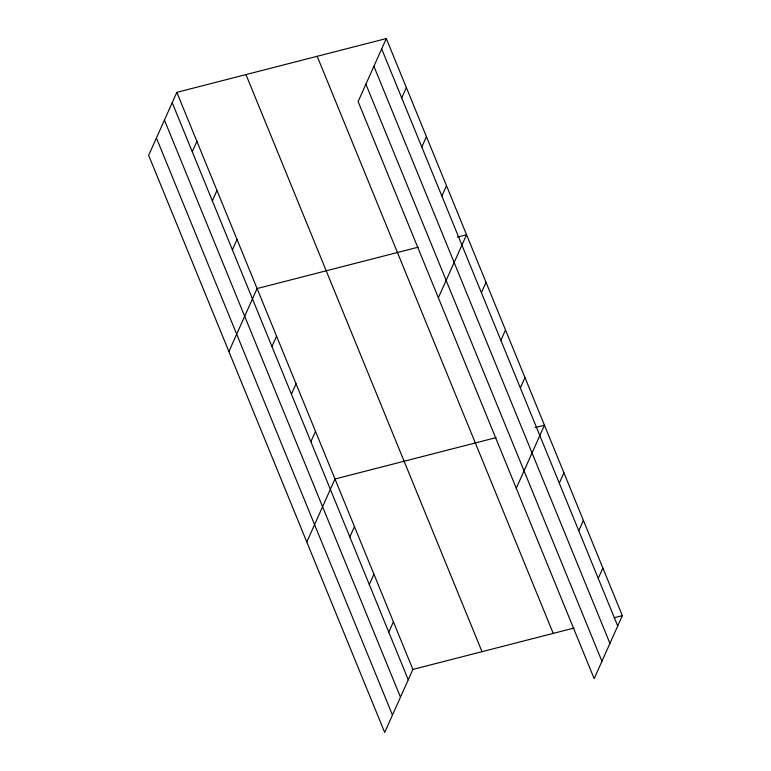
<?xml version="1.0" encoding="UTF-8"?>
<svg xmlns="http://www.w3.org/2000/svg" width="771" height="771" viewBox="0 0 771 771"><rect width="100%" height="100%" fill="white"/><g stroke="black" fill="none" stroke-linecap="round" stroke-linejoin="round"><path stroke-width="1.16" d="M176.838 92.347L148.649 155.356L384.69 732.45L412.88 669.43L176.838 92.347L386.31 38.55L622.351 615.643L594.162 678.653L358.12 101.57L386.31 38.55M192.268 151.752L196.904 141.401M212.333 200.807L216.969 190.447M232.399 249.862L237.034 239.502M228.91 351.566L257.09 288.556L418.171 247.183M271.932 346.516L276.567 336.166M401.739 97.956L406.365 87.605M291.409 394.126L296.045 383.775M421.804 147.01L426.43 136.66M310.886 441.744L315.512 431.384M441.86 196.065L446.496 185.705M306.8 542.013L334.99 478.993L496.071 437.629M438.371 297.779L466.561 234.76L457.348 237.131M349.832 536.963L354.458 526.603M481.403 292.729L486.029 282.369M369.299 584.572L373.935 574.212M500.871 340.339L505.506 329.978M388.777 632.181L393.412 621.821M520.348 387.948L524.984 377.588M516.262 488.216L544.451 425.197L535.238 427.568M559.293 483.166L563.929 472.806M578.77 530.776L583.396 520.425M598.238 578.385L602.874 568.034M412.88 669.43L573.961 628.066M614.285 617.716L622.351 615.643M381.674 48.901L617.716 625.994M373.896 66.287L609.938 643.371M365.888 84.184L601.929 661.277M317.18 56.302L553.221 633.396M245.968 74.594L482.01 651.678M172.212 102.697L408.254 679.791M164.435 120.074L400.477 697.167M156.426 137.98L392.468 715.074"/></g></svg>
